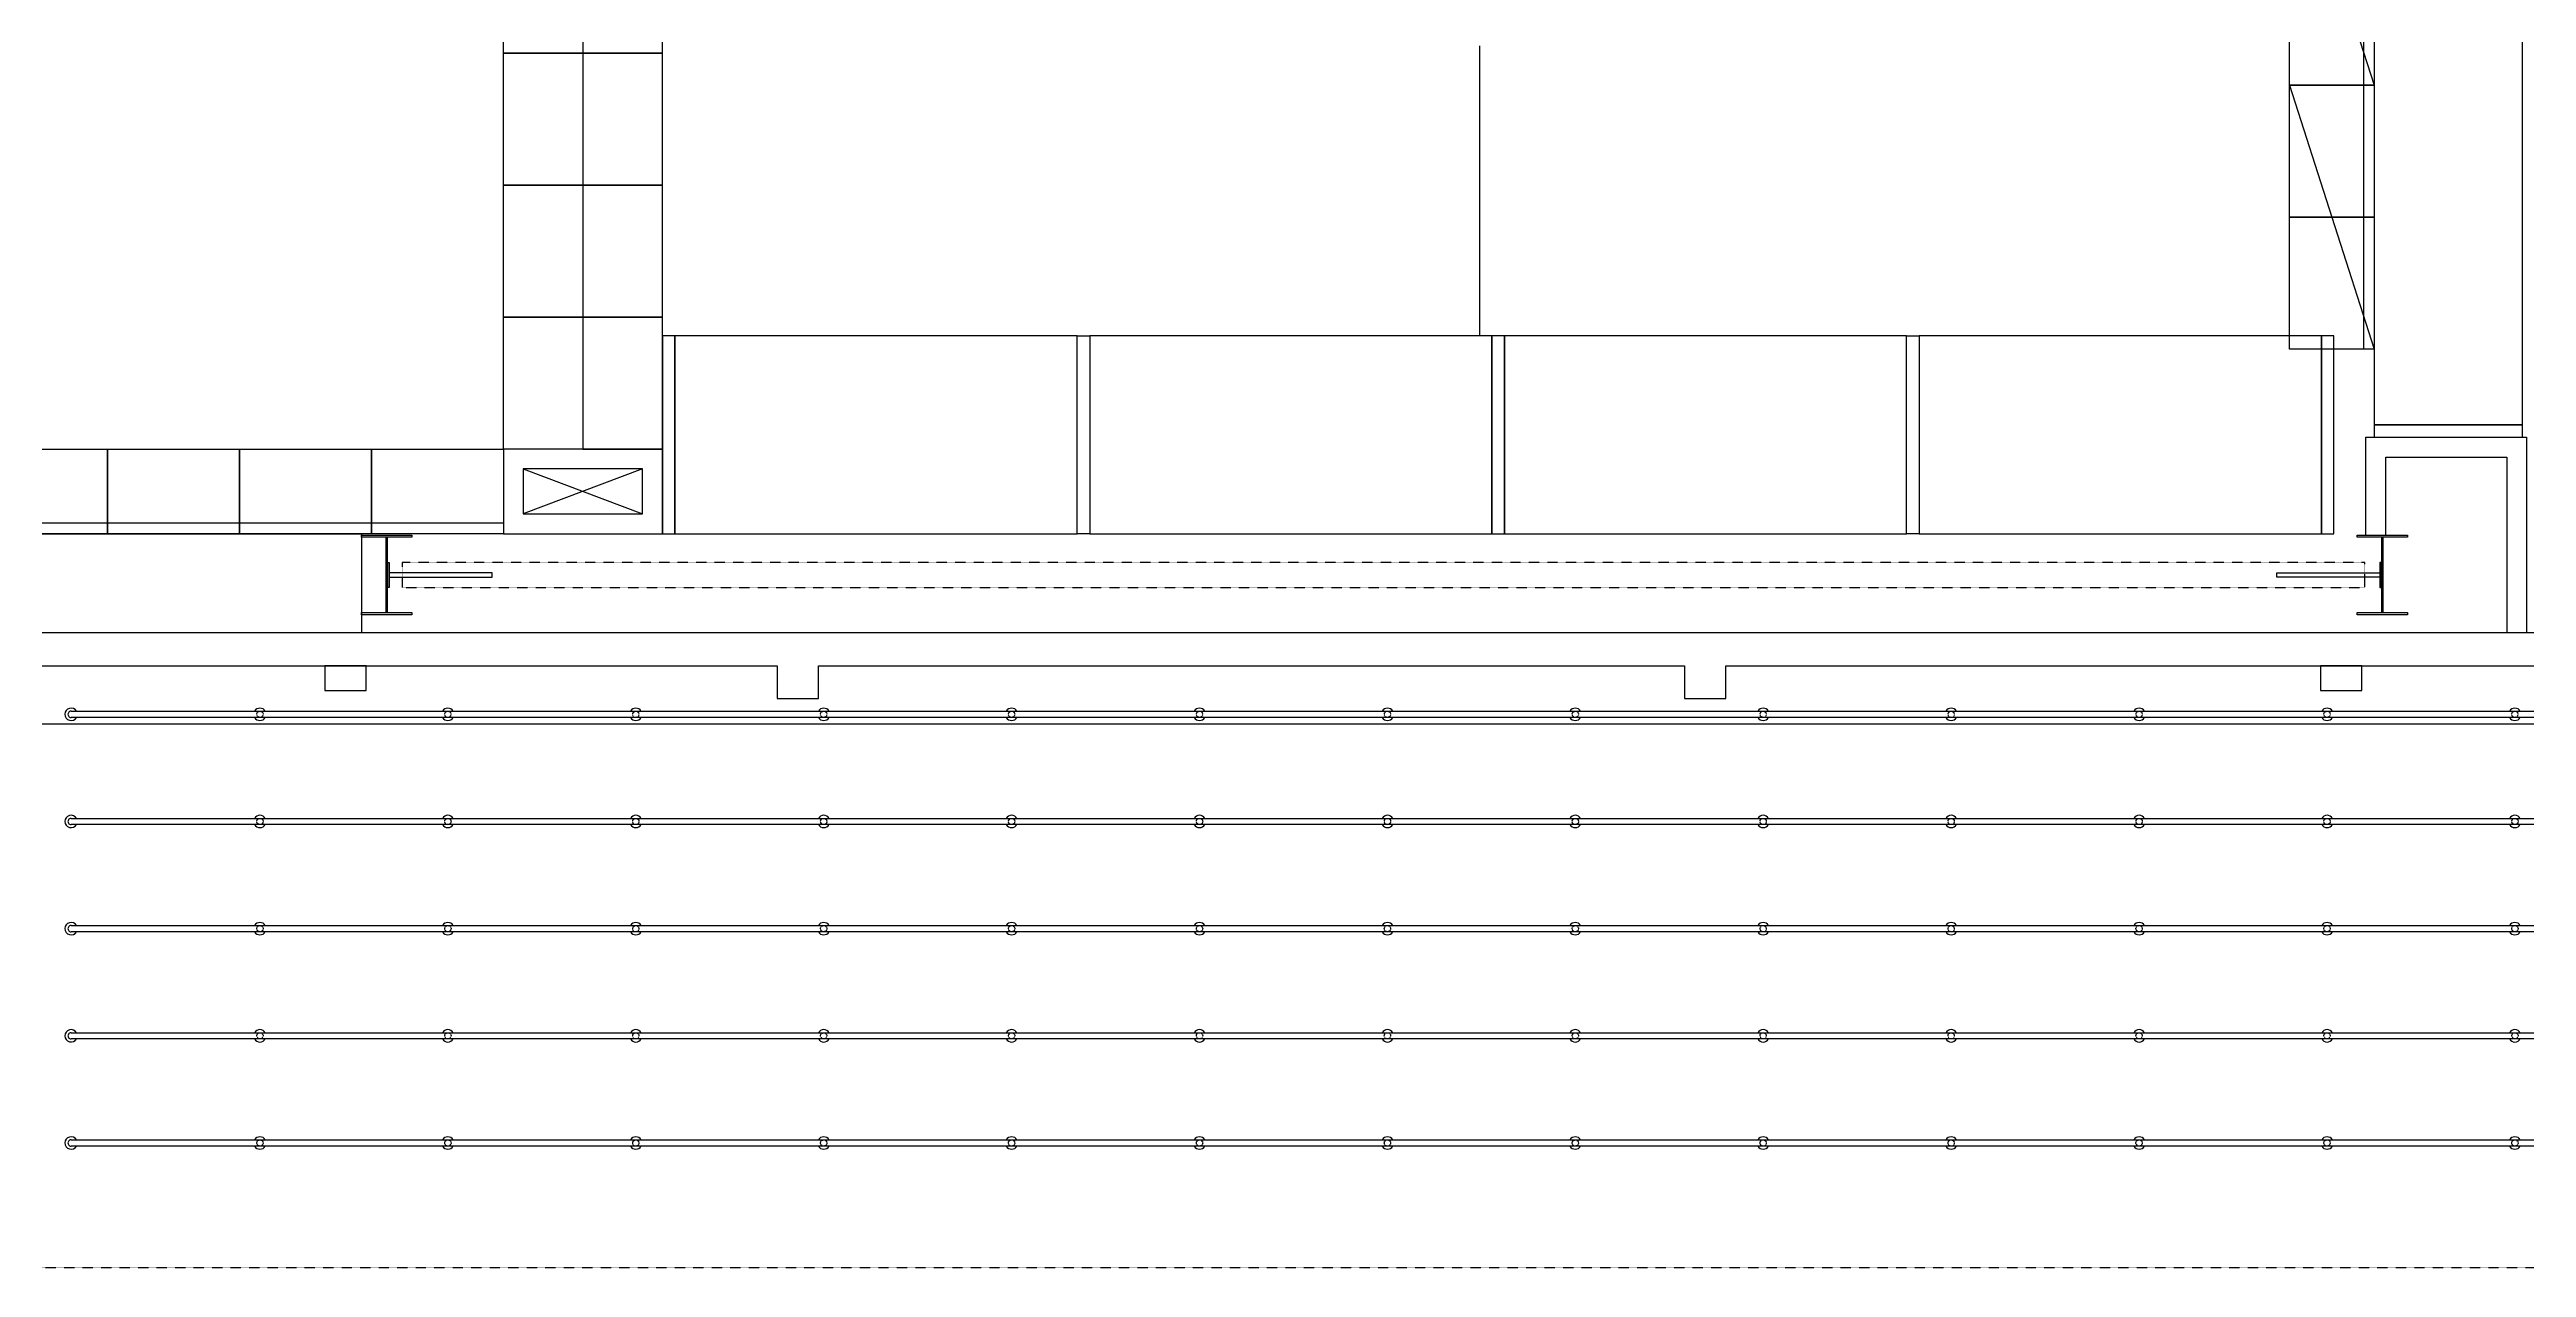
# Model space of a CAD drawing. Header units: millimetres. Extents: x -155 to 94595, y -3153 to 63413.
# Drawn here: x 10851 to 25868, y -3153 to 4234 of the extents above; entities that cross this region are included whole.
import ezdxf

# ---------------------------------------------------------------- set-up
doc = ezdxf.new("R2010")
doc.units = ezdxf.units.MM
for name, pattern in [('REFERENCIA CAMPECHE$0$63-BASE1-6$0$HIDDEN2', [0.1875, 0.125, -0.0625]), ('REFERENCIA CAMPECHE$0$CA-BASE1$0$HIDDEN2', [0.1875, 0.125, -0.0625]), ('REFERENCIA CAMPECHE$0$HIDDEN', [0.375, 0.25, -0.125]), ('REFERENCIA CAMPECHE$0$SO-BASE1$0$HIDDEN2', [0.1875, 0.125, -0.0625]), ('TRATTEGGIATA2', [0.375, 0.25, -0.125])]:
    doc.linetypes.add(name, pattern=pattern)
for name, color, linetype in [('2', 193, 'Continuous'), ('4', 251, 'Continuous'), ('5', 1, 'TRATTEGGIATA2'), ('6', 253, 'Continuous'), ('int', 185, 'Continuous'), ('wall', 5, 'Continuous')]:
    doc.layers.add(name, color=color, linetype=linetype)
doc.styles.add('REFERENCIA CAMPECHE$0$LETRITAS', font='ROMAN1.shx', dxfattribs={"width": 1.2, "height": 0.225})
doc.dimstyles.new('arch', dxfattribs={"dimtxt": 0.18, "dimasz": 0.18, "dimexe": 0.18, "dimexo": 0.0625, "dimgap": 0.09, "dimtad": 0, "dimtih": 1, "dimtoh": 1, "dimdec": 4, "dimzin": 0, "dimdsep": 46, "dimtxsty": 'Standard', "dimblk": 'OBLIQUE', "dimcen": 0.09, "dimclrt": 256, "dimadec": 0, "dimazin": 0, "dimtfac": 1, "dimtdec": 4, "dimtofl": 0, "dimtmove": 0, "dimatfit": 3, "dimldrblk": 'OBLIQUE', "dimfxl": 1, "dimtolj": 1, "dimtzin": 0, "dimarcsym": 0})

# ---------------------------------------------------------------- blocks, each defined once
blk = doc.blocks.new('_Oblique')
at = {"color": 0, "linetype": 'ByBlock', "lineweight": -2}
blk.add_line((-0.5, -0.5), (0.5, 0.5), dxfattribs=at)
blk = doc.blocks.new('*D337')
at = {"layer": '6', "color": 0, "lineweight": -2}
blk.add_line((19520, 4257), (19520, 2497), dxfattribs=at)
at = {"layer": 'Defpoints', "color": 0}
for p in [(19483, 4257), (19520, 2497), (19630, 2497)]:
    blk.add_point(p, dxfattribs=at)
at = {"layer": '6', "color": 0, "lineweight": -2, "xscale": 0.3, "yscale": 0.3, "zscale": 0.3}
for p, rotation in [((19520, 4257), 90), ((19520, 2497), 270)]:
    blk.add_blockref('_Oblique', p, dxfattribs=dict(at, rotation=rotation))
at = {"layer": '6', "insert": (19520, 3377), "char_height": 0.225, "attachment_point": 5, "rotation": 90, "style": 'REFERENCIA CAMPECHE$0$LETRITAS'}
blk.add_mtext('\\A1;1760.00', dxfattribs=at)

msp = doc.modelspace()

# ---------------------------------------------------------------- linework, layer by layer
at = {"layer": '2'}
for p, q in [((13602.282, 4210.99), (13602.282, 5010.99)), ((14084.282, 5010.99), (14084.282, 4210.99)), ((14084.282, 5010.99), (14084.282, 4210.99)), ((14566.282, 4210.99), (14566.282, 5010.99)), ((24430.882, 4016.787), (24430.882, 4816.787)), ((24880.882, 4816.787), (24880.882, 4016.787)), ((24944.882, 4816.787), (24944.882, 4016.787)), ((24944.882, 4396.787), (24944.882, 1958.387)), ((25844.882, 1958.387), (25844.882, 4396.787)), ((14084.282, 4210.99), (13602.282, 4210.99)), ((13602.282, 3410.99), (13602.282, 4210.99)), ((13602.282, 4210.99), (14084.282, 4210.99)), ((14084.282, 4210.99), (14566.282, 4210.99)), ((14084.282, 4210.99), (14084.282, 3410.99)), ((14566.282, 4210.99), (14084.282, 4210.99)), ((14084.282, 4210.99), (14084.282, 3410.99)), ((14566.282, 3410.99), (14566.282, 4210.99)), ((24430.882, 3216.787), (24430.882, 4016.787)), ((24430.882, 4016.787), (24944.882, 4016.787)), ((24944.882, 4016.787), (24430.882, 4016.787)), ((24880.882, 4016.787), (24880.882, 3216.787)), ((24944.882, 4016.787), (24944.882, 3216.787)), ((13602.282, 2610.99), (13602.282, 3410.99)), ((13602.282, 3410.99), (14084.282, 3410.99)), ((14084.282, 3410.99), (13602.282, 3410.99)), ((14084.282, 3410.99), (14084.282, 2610.99)), ((14566.282, 3410.99), (14084.282, 3410.99)), ((14084.282, 3410.99), (14084.282, 2610.99)), ((14084.282, 3410.99), (14566.282, 3410.99)), ((14566.282, 2610.99), (14566.282, 3410.99)), ((24944.882, 3216.787), (24430.882, 3216.787)), ((24430.882, 2416.787), (24430.882, 3216.787)), ((24430.882, 3216.787), (24944.882, 3216.787)), ((24880.882, 3216.787), (24880.882, 2416.787)), ((24944.882, 3216.787), (24944.882, 2416.787)), ((14084.282, 2610.99), (13602.282, 2610.99)), ((13602.282, 1810.99), (13602.282, 2610.99)), ((13602.282, 2610.99), (14084.282, 2610.99)), ((14084.282, 2610.99), (14566.282, 2610.99)), ((14084.282, 2610.99), (14084.282, 1810.99)), ((14566.282, 2610.99), (14084.282, 2610.99)), ((14084.282, 2610.99), (14084.282, 1810.99)), ((14566.282, 1810.99), (14566.282, 2610.99)), ((17080.882, 2496.99), (14642.482, 2496.99)), ((14642.482, 2496.99), (14642.482, 1296.99)), ((17080.882, 1296.99), (17080.882, 2496.99)), ((19595.482, 2496.99), (17157.082, 2496.99)), ((17157.082, 2496.99), (17157.082, 1296.99)), ((19595.482, 1296.99), (19595.482, 2496.99)), ((22110.082, 2496.99), (19671.682, 2496.99)), ((19671.682, 2496.99), (19671.682, 1296.99)), ((22110.082, 1296.99), (22110.082, 2496.99)), ((24624.682, 2496.99), (22186.282, 2496.99)), ((22186.282, 2496.99), (22186.282, 1296.99)), ((24944.882, 2416.787), (24430.882, 2416.787)), ((24624.682, 1296.99), (24624.682, 2496.99)), ((24944.882, 1958.387), (25844.882, 1958.387)), ((10402.282, 1810.99), (11202.282, 1810.99)), ((11202.282, 1810.99), (11202.282, 1296.99)), ((11202.282, 1810.99), (12002.282, 1810.99)), ((11202.282, 1296.99), (11202.282, 1810.99)), ((12002.282, 1810.99), (12002.282, 1296.99)), ((12002.282, 1810.99), (12802.282, 1810.99)), ((12002.282, 1296.99), (12002.282, 1810.99)), ((12802.282, 1810.99), (13602.282, 1810.99)), ((12802.282, 1296.99), (12802.282, 1810.99)), ((12802.282, 1810.99), (12802.282, 1296.99)), ((13602.282, 1810.99), (13602.282, 1296.99)), ((14084.282, 1810.99), (13602.282, 1810.99)), ((14084.282, 1810.99), (14566.282, 1810.99)), ((11202.282, 1360.99), (10402.282, 1360.99)), ((12002.282, 1360.99), (11202.282, 1360.99)), ((12802.282, 1360.99), (12002.282, 1360.99)), ((13602.282, 1360.99), (12802.282, 1360.99)), ((11202.282, 1296.99), (10402.282, 1296.99)), ((12002.282, 1296.99), (11202.282, 1296.99)), ((12802.282, 1296.99), (12002.282, 1296.99)), ((13602.282, 1296.99), (12802.282, 1296.99)), ((14642.482, 1296.99), (17080.882, 1296.99)), ((17157.082, 1296.99), (19595.482, 1296.99)), ((19671.682, 1296.99), (22110.082, 1296.99)), ((22186.282, 1296.99), (24624.682, 1296.99))]:
    msp.add_line(p, q, dxfattribs=at)
at = {"layer": '4'}
for points in [[(13722.282, 1690.99), (14446.282, 1416.99)], [(14446.282, 1690.99), (13722.282, 1416.99)]]:
    msp.add_lwpolyline(points, dxfattribs=at)
at = {"layer": '4', "linetype": 'REFERENCIA CAMPECHE$0$63-BASE1-6$0$HIDDEN2'}
msp.add_lwpolyline([(9763.244, 496.989), (9763.244, -3153.012), (43013.244, -3153.012), (43013.244, 496.989)], dxfattribs=at)
at = {"layer": '4'}
for points in [[(12519.86, 346.989), (12769.86, 346.989), (12769.86, 496.989), (12519.86, 496.989)], [(24619.86, 346.989), (24869.86, 346.989), (24869.86, 496.989), (24619.86, 496.989)]]:
    msp.add_lwpolyline(points, close=True, dxfattribs=at)
at = {"layer": '5', "linetype": 'REFERENCIA CAMPECHE$0$SO-BASE1$0$HIDDEN2', "ltscale": 3}
msp.add_lwpolyline([(198.259, 62876.989), (204.834, 144.989), (37244.86, 144.989)], dxfattribs=at)
at = {"layer": 'int'}
for p, q in [((24430.882, 5616.787), (24944.882, 4016.787)), ((24430.882, 4016.787), (24944.882, 2416.787)), ((14566.282, 2496.99), (14566.282, 1296.99)), ((14642.482, 2496.99), (14566.282, 2496.99)), ((14642.482, 1296.99), (14642.482, 2496.99)), ((17080.882, 1296.99), (17080.882, 2496.99)), ((17080.882, 2496.99), (17157.082, 2496.99)), ((17157.082, 2496.99), (17157.082, 1296.99)), ((19595.482, 2496.99), (19595.482, 1296.99)), ((19671.682, 2496.99), (19595.482, 2496.99)), ((19671.682, 1296.99), (19671.682, 2496.99)), ((22110.082, 1296.99), (22110.082, 2496.99)), ((22110.082, 2496.99), (22186.282, 2496.99)), ((22186.282, 2496.99), (22186.282, 1296.99)), ((24624.682, 2496.99), (24624.682, 1296.99)), ((24700.882, 2496.99), (24624.682, 2496.99)), ((24700.882, 1296.99), (24700.882, 2496.99)), ((25844.882, 1958.387), (24944.882, 1958.387)), ((24944.882, 1958.387), (24944.882, 1882.187)), ((25844.882, 1882.187), (25844.882, 1958.387)), ((24944.882, 1882.187), (25844.882, 1882.187)), ((14566.282, 1296.99), (14642.482, 1296.99)), ((17157.082, 1296.99), (17080.882, 1296.99)), ((19595.482, 1296.99), (19671.682, 1296.99)), ((22186.282, 1296.99), (22110.082, 1296.99)), ((24624.682, 1296.99), (24700.882, 1296.99)), ((10981.452, 221), (42906.452, 220.994)), ((42868.452, 182.994), (10981.452, 183)), ((10981.452, -429), (42868.452, -429.006)), ((42868.452, -467.006), (10981.452, -467)), ((10981.452, -1079), (42868.452, -1079.006)), ((42868.452, -1117.006), (10981.452, -1117)), ((10981.452, -1729), (42868.452, -1729.006)), ((42868.452, -1767.006), (10981.452, -1767)), ((10981.452, -2379), (42868.452, -2379.006)), ((42868.452, -2417.006), (10981.452, -2417)), ((42906.29, -2417.006), (10987.452, -2417))]:
    msp.add_line(p, q, dxfattribs=at)
at = {"layer": 'int', "linetype": 'REFERENCIA CAMPECHE$0$HIDDEN', "ltscale": 0.1}
for centre in [(12126.738, 202), (13266.024, 202), (14405.31, 202), (15544.595, 202), (16683.881, 202), (17823.167, 202), (18962.452, 202), (20101.452, 202), (21240.452, 202), (22380.309, 202), (23519.595, 202), (24658.881, 202), (25798.166, 202), (12126.738, -448), (13266.024, -448), (14405.31, -448), (15544.595, -448), (16683.881, -448), (17823.167, -448), (18962.452, -448), (20101.452, -448), (21240.452, -448), (22380.309, -448), (23519.595, -448), (24658.881, -448), (25798.166, -448), (12126.738, -1098), (13266.024, -1098), (14405.31, -1098), (15544.595, -1098), (16683.881, -1098), (17823.167, -1098), (18962.452, -1098), (20101.452, -1098), (21240.452, -1098), (22380.309, -1098), (23519.595, -1098), (24658.881, -1098), (25798.166, -1098), (12126.738, -1748), (13266.024, -1748), (14405.31, -1748), (15544.595, -1748), (16683.881, -1748), (17823.167, -1748), (18962.452, -1748), (20101.452, -1748), (21240.452, -1748), (22380.309, -1748), (23519.595, -1748), (24658.881, -1748), (25798.166, -1748), (12126.738, -2398), (13266.024, -2398), (14405.31, -2398), (15544.595, -2398), (16683.881, -2398), (17823.167, -2398), (18962.452, -2398), (20101.452, -2398), (21240.452, -2398), (22380.309, -2398), (23519.595, -2398), (24658.881, -2398), (25798.166, -2398)]:
    msp.add_circle(centre, 19, dxfattribs=at)
at = {"layer": 'int'}
for centre, radius, start, end in [((10981.452, 202), 37.5, 30.4420413, 329.5477592), ((10981.452, 202), 19, 90, 270.0000154), ((12126.738, 202), 37.5, 30.431823, 149.5681554), ((12126.738, 202), 37.5, 210.4522193, 329.5477592), ((13266.024, 202), 37.5, 30.431823, 149.5681554), ((13266.024, 202), 37.5, 210.4522193, 329.5477592), ((14405.31, 202), 37.5, 30.431823, 149.5681554), ((14405.31, 202), 37.5, 210.4522193, 329.5477592), ((15544.595, 202), 37.5, 30.431823, 149.5681554), ((15544.595, 202), 37.5, 210.4522193, 329.5477592), ((16683.881, 202), 37.5, 30.431823, 149.5681554), ((16683.881, 202), 37.5, 210.4522193, 329.5477592), ((17823.167, 202), 37.5, 30.431823, 149.5681554), ((17823.167, 202), 37.5, 210.4522193, 329.5477592), ((18962.452, 202), 37.5, 30.431823, 149.5681554), ((18962.452, 202), 37.5, 210.4522193, 329.5477592), ((20101.452, 202), 37.5, 30.431823, 149.5681554), ((20101.452, 202), 37.5, 210.4522193, 329.5477592), ((21240.452, 202), 37.5, 30.431823, 149.5681554), ((21240.452, 202), 37.5, 210.4522193, 329.5477592), ((22380.309, 202), 37.5, 30.431823, 149.5681554), ((22380.309, 202), 37.5, 210.4522193, 329.5477592), ((23519.595, 202), 37.5, 30.431823, 149.5681554), ((23519.595, 202), 37.5, 210.4522193, 329.5477592), ((24658.881, 202), 37.5, 30.431823, 149.5681554), ((24658.881, 202), 37.5, 210.4522193, 329.5477592), ((25798.166, 202), 37.5, 30.431823, 149.5681554), ((25798.166, 202), 37.5, 210.4522193, 329.5477592), ((10981.452, -448), 37.5, 30.4420413, 329.5477592), ((10981.452, -448), 19, 90, 270.0000154), ((12126.738, -448), 37.5, 30.431823, 149.5681554), ((13266.024, -448), 37.5, 30.431823, 149.5681554), ((14405.31, -448), 37.5, 30.431823, 149.5681554), ((15544.595, -448), 37.5, 30.431823, 149.5681554), ((16683.881, -448), 37.5, 30.431823, 149.5681554), ((17823.167, -448), 37.5, 30.431823, 149.5681554), ((18962.452, -448), 37.5, 30.431823, 149.5681554), ((20101.452, -448), 37.5, 30.431823, 149.5681554), ((21240.452, -448), 37.5, 30.431823, 149.5681554), ((22380.309, -448), 37.5, 30.431823, 149.5681554), ((23519.595, -448), 37.5, 30.431823, 149.5681554), ((24658.881, -448), 37.5, 30.431823, 149.5681554), ((25798.166, -448), 37.5, 30.431823, 149.5681554), ((12126.738, -448), 37.5, 210.4522193, 329.5477592), ((13266.024, -448), 37.5, 210.4522193, 329.5477592), ((14405.31, -448), 37.5, 210.4522193, 329.5477592), ((15544.595, -448), 37.5, 210.4522193, 329.5477592), ((16683.881, -448), 37.5, 210.4522193, 329.5477592), ((17823.167, -448), 37.5, 210.4522193, 329.5477592), ((18962.452, -448), 37.5, 210.4522193, 329.5477592), ((20101.452, -448), 37.5, 210.4522193, 329.5477592), ((21240.452, -448), 37.5, 210.4522193, 329.5477592), ((22380.309, -448), 37.5, 210.4522193, 329.5477592), ((23519.595, -448), 37.5, 210.4522193, 329.5477592), ((24658.881, -448), 37.5, 210.4522193, 329.5477592), ((25798.166, -448), 37.5, 210.4522193, 329.5477592), ((10981.452, -1098), 37.5, 30.4420413, 329.5477592), ((10981.452, -1098), 19, 90, 270.0000154), ((12126.738, -1098), 37.5, 30.431823, 149.5681554), ((12126.738, -1098), 37.5, 210.4522193, 329.5477592), ((13266.024, -1098), 37.5, 30.431823, 149.5681554), ((13266.024, -1098), 37.5, 210.4522193, 329.5477592), ((14405.31, -1098), 37.5, 30.431823, 149.5681554), ((14405.31, -1098), 37.5, 210.4522193, 329.5477592), ((15544.595, -1098), 37.5, 30.431823, 149.5681554), ((15544.595, -1098), 37.5, 210.4522193, 329.5477592), ((16683.881, -1098), 37.5, 30.431823, 149.5681554), ((16683.881, -1098), 37.5, 210.4522193, 329.5477592), ((17823.167, -1098), 37.5, 30.431823, 149.5681554), ((17823.167, -1098), 37.5, 210.4522193, 329.5477592), ((18962.452, -1098), 37.5, 30.431823, 149.5681554), ((18962.452, -1098), 37.5, 210.4522193, 329.5477592), ((20101.452, -1098), 37.5, 30.431823, 149.5681554), ((20101.452, -1098), 37.5, 210.4522193, 329.5477592), ((21240.452, -1098), 37.5, 30.431823, 149.5681554), ((21240.452, -1098), 37.5, 210.4522193, 329.5477592), ((22380.309, -1098), 37.5, 30.431823, 149.5681554), ((22380.309, -1098), 37.5, 210.4522193, 329.5477592), ((23519.595, -1098), 37.5, 30.431823, 149.5681554), ((23519.595, -1098), 37.5, 210.4522193, 329.5477592), ((24658.881, -1098), 37.5, 30.431823, 149.5681554), ((24658.881, -1098), 37.5, 210.4522193, 329.5477592), ((25798.166, -1098), 37.5, 30.431823, 149.5681554), ((25798.166, -1098), 37.5, 210.4522193, 329.5477592), ((10981.452, -1748), 37.5, 30.4420413, 329.5477592), ((10981.452, -1748), 19, 90, 270.0000154), ((12126.738, -1748), 37.5, 30.431823, 149.5681554), ((12126.738, -1748), 37.5, 210.4522193, 329.5477592), ((13266.024, -1748), 37.5, 30.431823, 149.5681554), ((13266.024, -1748), 37.5, 210.4522193, 329.5477592), ((14405.31, -1748), 37.5, 30.431823, 149.5681554), ((14405.31, -1748), 37.5, 210.4522193, 329.5477592), ((15544.595, -1748), 37.5, 30.431823, 149.5681554), ((15544.595, -1748), 37.5, 210.4522193, 329.5477592), ((16683.881, -1748), 37.5, 30.431823, 149.5681554), ((16683.881, -1748), 37.5, 210.4522193, 329.5477592), ((17823.167, -1748), 37.5, 30.431823, 149.5681554), ((17823.167, -1748), 37.5, 210.4522193, 329.5477592), ((18962.452, -1748), 37.5, 30.431823, 149.5681554), ((18962.452, -1748), 37.5, 210.4522193, 329.5477592), ((20101.452, -1748), 37.5, 30.431823, 149.5681554), ((20101.452, -1748), 37.5, 210.4522193, 329.5477592), ((21240.452, -1748), 37.5, 30.431823, 149.5681554), ((21240.452, -1748), 37.5, 210.4522193, 329.5477592), ((22380.309, -1748), 37.5, 30.431823, 149.5681554), ((22380.309, -1748), 37.5, 210.4522193, 329.5477592), ((23519.595, -1748), 37.5, 30.431823, 149.5681554), ((23519.595, -1748), 37.5, 210.4522193, 329.5477592), ((24658.881, -1748), 37.5, 30.431823, 149.5681554), ((24658.881, -1748), 37.5, 210.4522193, 329.5477592), ((25798.166, -1748), 37.5, 30.431823, 149.5681554), ((25798.166, -1748), 37.5, 210.4522193, 329.5477592), ((10981.452, -2398), 37.5, 30.4420413, 329.5477592), ((10981.452, -2398), 19, 90, 270.0000154), ((12126.738, -2398), 37.5, 30.431823, 149.5681554), ((13266.024, -2398), 37.5, 30.431823, 149.5681554), ((14405.31, -2398), 37.5, 30.431823, 149.5681554), ((15544.595, -2398), 37.5, 30.431823, 149.5681554), ((16683.881, -2398), 37.5, 30.431823, 149.5681554), ((17823.167, -2398), 37.5, 30.431823, 149.5681554), ((18962.452, -2398), 37.5, 30.431823, 149.5681554), ((20101.452, -2398), 37.5, 30.431823, 149.5681554), ((21240.452, -2398), 37.5, 30.431823, 149.5681554), ((22380.309, -2398), 37.5, 30.431823, 149.5681554), ((23519.595, -2398), 37.5, 30.431823, 149.5681554), ((24658.881, -2398), 37.5, 30.431823, 149.5681554), ((25798.166, -2398), 37.5, 30.431823, 149.5681554), ((12126.738, -2398), 37.5, 210.4522193, 329.5477592), ((13266.024, -2398), 37.5, 210.4522193, 329.5477592), ((14405.31, -2398), 37.5, 210.4522193, 329.5477592), ((15544.595, -2398), 37.5, 210.4522193, 329.5477592), ((16683.881, -2398), 37.5, 210.4522193, 329.5477592), ((17823.167, -2398), 37.5, 210.4522193, 329.5477592), ((18962.452, -2398), 37.5, 210.4522193, 329.5477592), ((20101.452, -2398), 37.5, 210.4522193, 329.5477592), ((21240.452, -2398), 37.5, 210.4522193, 329.5477592), ((22380.309, -2398), 37.5, 210.4522193, 329.5477592), ((23519.595, -2398), 37.5, 210.4522193, 329.5477592), ((24658.881, -2398), 37.5, 210.4522193, 329.5477592), ((25798.166, -2398), 37.5, 210.4522193, 329.5477592)]:
    msp.add_arc(centre, radius, start, end, dxfattribs=at)
at = {"layer": 'wall', "linetype": 'REFERENCIA CAMPECHE$0$CA-BASE1$0$HIDDEN2'}
for p, q in [((24888.51, 1121.989), (12988.51, 1121.989)), ((12988.51, 1121.989), (12988.51, 971.989)), ((24888.51, 971.989), (24888.51, 1121.989)), ((12988.51, 971.989), (24888.51, 971.989))]:
    msp.add_line(p, q, dxfattribs=at)
at = {"layer": 'wall'}
msp.add_line((12747.681, 696.989), (12647.681, 696.989), dxfattribs=at)
msp.add_line((12747.681, 696.989), (12647.681, 696.989), dxfattribs=at)
for points in [[(14566.282, 1810.99), (13602.282, 1810.99), (13602.282, 1296.99), (14566.282, 1296.99)], [(14446.282, 1690.99), (13722.282, 1690.99), (13722.282, 1416.99), (14446.282, 1416.99)], [(12742.36, 1288.489), (13047.36, 1288.489), (13047.36, 1275.489), (12742.36, 1275.489)], [(12891.86, 818.489), (12891.86, 1275.489), (12897.86, 1275.489), (12897.86, 818.489)], [(24842.36, 1288.489), (25147.36, 1288.489), (25147.36, 1275.489), (24842.36, 1275.489)], [(24991.86, 818.489), (24991.86, 1275.489), (24997.86, 1275.489), (24997.86, 818.489)], [(12742.36, 818.489), (13047.36, 818.489), (13047.36, 805.489), (12742.36, 805.489)], [(24842.36, 818.489), (25147.36, 818.489), (25147.36, 805.489), (24842.36, 805.489)]]:
    msp.add_lwpolyline(points, close=True, dxfattribs=at)
for points in [[(24894.882, 1288.489), (24894.882, 1882.187), (25868.06, 1882.187), (25868.06, 696.989)], [(25014.882, 1288.489), (25014.882, 1762.187), (25748.06, 1762.187), (25748.06, 696.989)], [(10288.362, 1296.99), (12742.36, 1296.99), (12742.36, 696.989)], [(46306.85, 696.989), (9846.087, 696.989), (9680.151, 862.926), (9538.729, 721.504), (9763.244, 496.989), (9763.244, 296.989), (10013.244, 296.989), (10013.244, 496.989), (15263.244, 496.989), (15263.244, 296.989), (15513.244, 296.989), (15513.244, 496.989), (20763.244, 496.989), (20763.244, 296.989), (21013.244, 296.989), (21013.244, 496.989), (26263.244, 496.989)]]:
    msp.add_lwpolyline(points, dxfattribs=at)
at = {"layer": 'wall', "linetype": 'Continuous'}
for points in [[(12910.69, 971.989), (12901.21, 971.989), (12901.21, 1121.989), (12910.69, 1121.989)], [(13535.274, 1034.389), (13535.274, 1059.59), (12910.69, 1059.59), (12910.69, 1034.389)], [(24354.445, 1034.389), (24354.445, 1059.59), (24979.03, 1059.59), (24979.03, 1034.389)], [(24979.03, 971.989), (24988.51, 971.989), (24988.51, 1121.989), (24979.03, 1121.989)]]:
    msp.add_lwpolyline(points, close=True, dxfattribs=at)

# ---------------------------------------------------------------- dimensions: what is measured, and where the dimension line sits
at = {"layer": '6'}
dim = msp.add_linear_dim(base=(19520.053, 2496.99), p1=(19483.387, 4256.99), p2=(19630.053, 2496.99), angle=90, dimstyle='arch', override={"dimtxt": 0.225, "dimasz": 0.3, "dimexe": 0.09, "dimexo": 0.495, "dimgap": 0.036, "dimtih": 0, "dimtoh": 0, "dimdec": 2, "dimtxsty": 'REFERENCIA CAMPECHE$0$LETRITAS', "dimcen": 0.15, "dimse1": 1, "dimse2": 1, "dimadec": 2, "dimtofl": 1, "dimtvp": 1.11}, dxfattribs=at)
dim.commit()
dim.dimension.update_dxf_attribs({"geometry": '*D337', "text_midpoint": (19519.803, 3376.99)})

doc.saveas('drawing.dxf')
